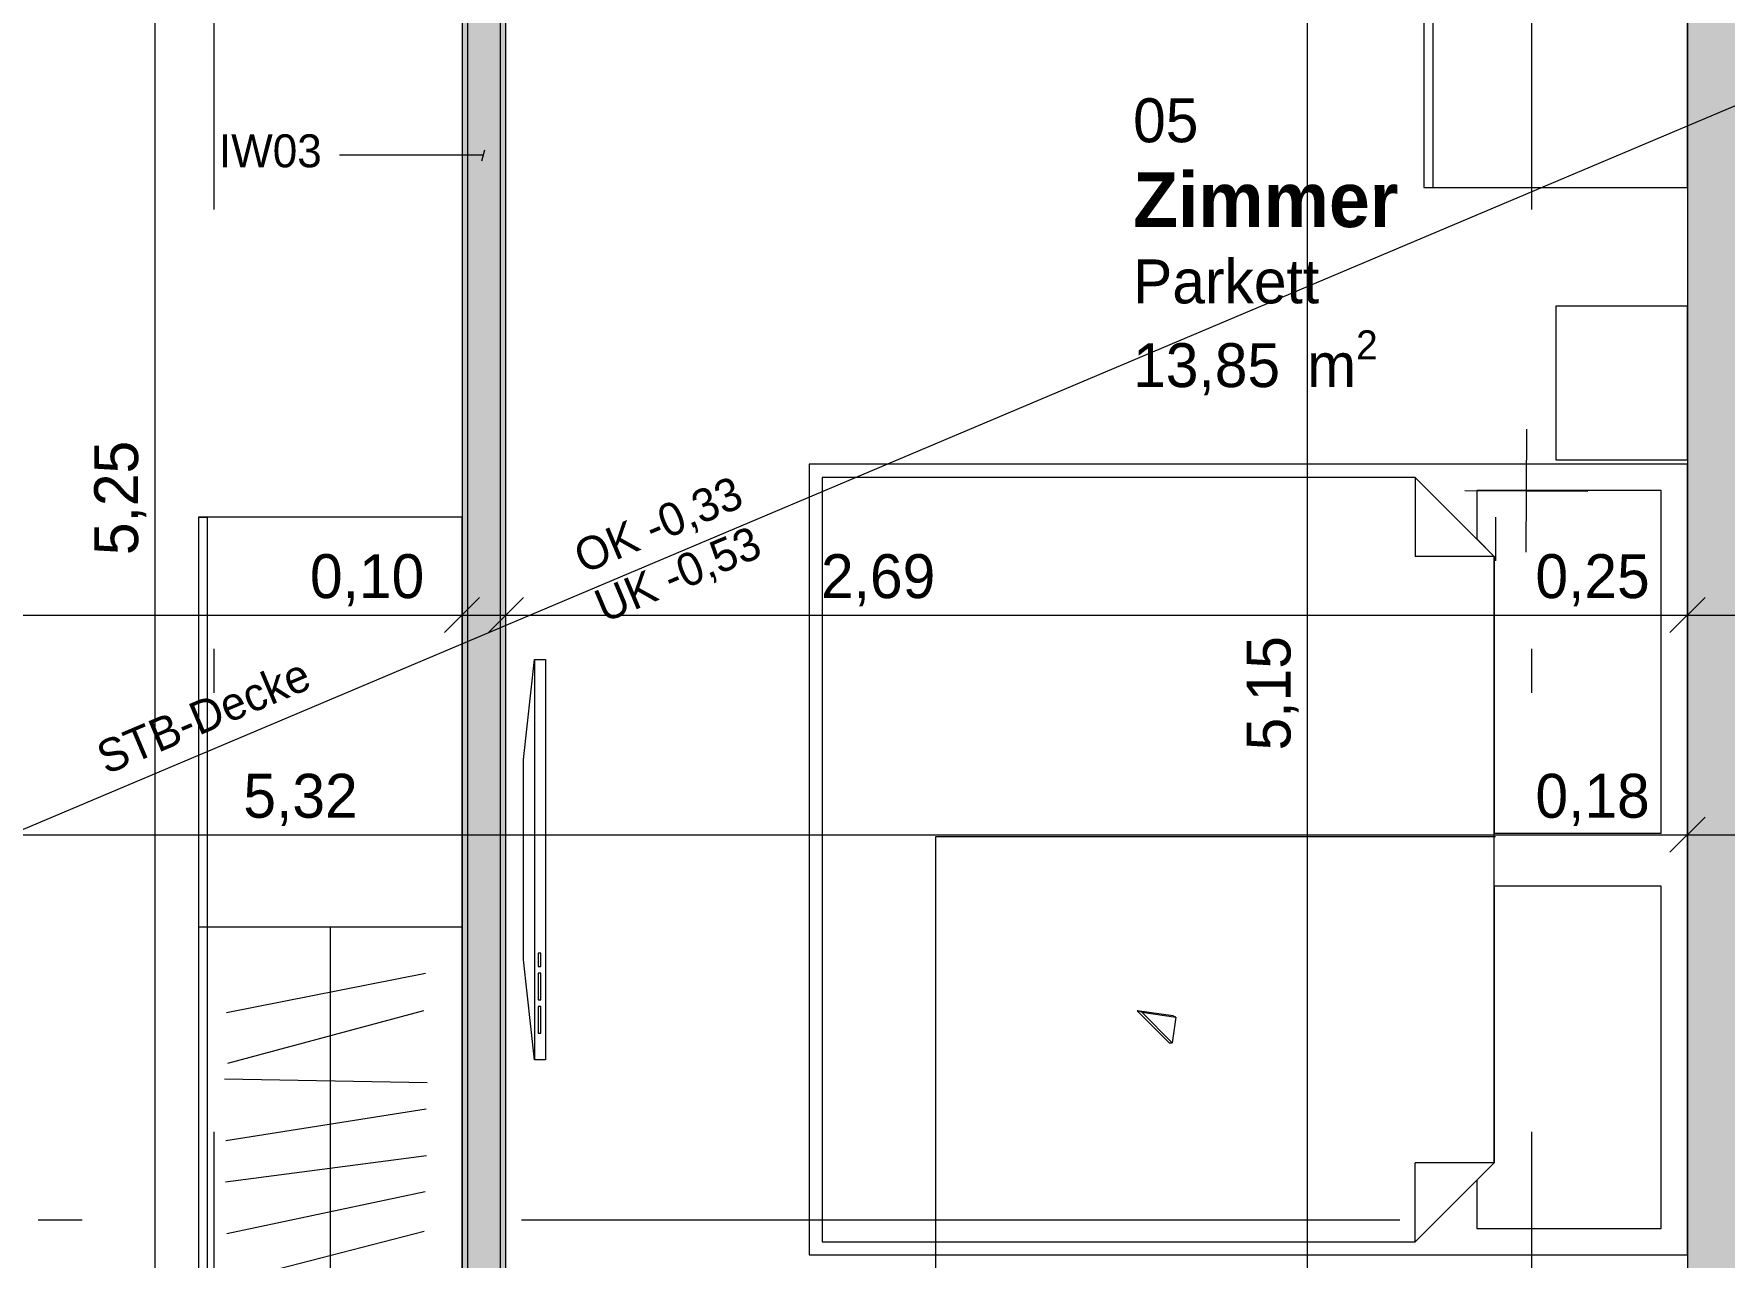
# Model space of a CAD drawing. Header units: metres. Extents: x -3.9 to 83, y -38 to 6.2.
# Drawn here: x 5.59 to 9.438, y -30.085 to -27.3 of the extents above; entities that cross this region are included whole.
import ezdxf

# ---------------------------------------------------------------- set-up
doc = ezdxf.new("R2010")
doc.units = ezdxf.units.M
doc.header["$MEASUREMENT"] = 0
for name, pattern in [('Achse', [0.004, 0.002, -0.001, 0, -0.001]), ('Schnittlinie', [0.006, 0.003, -0.0015, 0, -0.0015]), ('Untersicht', [0.001, 0.0005, -0.0005])]:
    doc.linetypes.add(name, pattern=pattern)
for name, color, linetype in [('0._EG PP_2_000 Achsraster', 7, 'Continuous'), ('0._EG PP_2_120 Wand Innen tragend', 7, 'Continuous'), ('0._EG PP_2_130 Wand Innen', 7, 'Continuous'), ('0._EG PP_2_221 Bodenaufbau - Abdichtung', 7, 'Continuous'), ('0._EG PP_2_510 Möblierung', 7, 'Continuous'), ('0._EG PP_2_810 Raum', 7, 'Continuous'), ('0._EG PP_2_851 Marker Schnitt', 7, 'Continuous'), ('0._EG PP_2_915 Allgemein Beschriftung.x', 7, 'Continuous'), ('0._EG PP_2_950 Polierplan Bemaßung', 7, 'Continuous'), ('0._EG PP_2_Gelände_Geländepunkt.verm', 7, 'Continuous')]:
    doc.layers.add(name, color=color, linetype=linetype)
doc.styles.add('ERSTELLTER_STIL_10', font='')
doc.styles.add('ERSTELLTER_STIL_2', font='')
doc.styles.get('ERSTELLTER_STIL_10').set_extended_font_data('Eurostile', bold=True)
doc.styles.get('ERSTELLTER_STIL_2').set_extended_font_data('Eurostile')

msp = doc.modelspace()

# ---------------------------------------------------------------- hatches: boundary and pattern name
at = {"layer": '0._EG PP_2_120 Wand Innen tragend', "linetype": 'Continuous', "lineweight": 13, "true_color": 0x3f7f02}
msp.add_hatch(color=76, dxfattribs=at).paths.add_polyline_path([(9.535, -30.7), (9.535, -26.05), (9.355, -26.05), (9.355, -30.7)])
at = {"layer": '0._EG PP_2_130 Wand Innen', "linetype": 'Continuous', "lineweight": 13, "true_color": 0xfb02fe}
for points in [[(6.565, -26.05), (6.565, -31.2), (6.5775, -31.2), (6.5775, -26.05)], [(6.665, -31.2), (6.665, -26.05), (6.6525, -26.05), (6.6525, -31.2)]]:
    msp.add_hatch(color=6, dxfattribs=at).paths.add_polyline_path(points)
at = {"layer": '0._EG PP_2_130 Wand Innen', "linetype": 'Continuous', "lineweight": 13, "true_color": 0xffaa00}
msp.add_hatch(color=40, dxfattribs=at).paths.add_polyline_path([(6.6525, -31.2), (6.6525, -26.05), (6.5775, -26.05), (6.5775, -31.2)])

# ---------------------------------------------------------------- linework, layer by layer
at = {"layer": '0._EG PP_2_000 Achsraster', "color": 5, "linetype": 'Achse', "lineweight": 0, "ltscale": 1000}
for p, q in [((6, 3), (6, -36)), ((9, 3), (9, -36)), ((-1.5, -30), (21, -30))]:
    msp.add_line(p, q, dxfattribs=at)
at = {"layer": '0._EG PP_2_120 Wand Innen tragend', "color": 7, "linetype": 'Continuous', "lineweight": 18, "ltscale": 1000, "flags": 128}
msp.add_lwpolyline([(9.355, -26.05), (9.355, -30.7)], dxfattribs=at)
at = {"layer": '0._EG PP_2_130 Wand Innen', "color": 7, "linetype": 'Continuous', "lineweight": 18, "ltscale": 1000}
for p, q in [((6.5775, -26.05), (6.5775, -31.2)), ((6.6525, -31.2), (6.6525, -26.05))]:
    msp.add_line(p, q, dxfattribs=at)
at = {"layer": '0._EG PP_2_130 Wand Innen', "color": 7, "linetype": 'Continuous', "lineweight": 18, "ltscale": 1000, "flags": 128}
for points in [[(6.565, -26.05), (6.565, -31.2)], [(6.665, -31.2), (6.665, -26.05)]]:
    msp.add_lwpolyline(points, dxfattribs=at)
at = {"layer": '0._EG PP_2_221 Bodenaufbau - Abdichtung', "color": 171, "linetype": 'Untersicht', "lineweight": 13, "ltscale": 1000, "true_color": 0x6c6cff, "flags": 128}
for points in [[(8.1022, -29.524), (8.175, -29.5968)], [(8.1838, -29.5357), (8.1022, -29.524)], [(8.1124, -29.5274), (8.1034, -29.5244), (8.1025, -29.5241)], [(8.1124, -29.5274), (8.1902, -29.5386)], [(8.1818, -29.5968), (8.1124, -29.5274)], [(8.1902, -29.5386), (8.1818, -29.5968)], [(8.1902, -29.5386), (8.1845, -29.536), (8.184, -29.5358)], [(8.175, -29.5968), (8.1758, -29.5968), (8.1818, -29.5968)]]:
    msp.add_lwpolyline(points, dxfattribs=at)
at = {"layer": '0._EG PP_2_510 Möblierung', "color": 8, "linetype": 'Continuous', "lineweight": 13, "ltscale": 1000, "true_color": 0x7e7f7f}
for p, q in [((8.775, -26.85), (8.775, -27.65)), ((9.055, -27.92), (9.055, -28.27)), ((9.355, -27.92), (9.055, -27.92)), ((9.355, -28.27), (9.355, -27.92)), ((7.355, -28.28), (7.355, -30.08)), ((9.355, -28.28), (7.355, -28.28)), ((9.055, -28.27), (9.355, -28.27)), ((9.355, -30.08), (9.355, -28.28)), ((8.735, -28.31), (7.385, -28.31)), ((7.385, -28.31), (7.385, -29.18)), ((8.915, -28.49), (8.735, -28.31)), ((8.735, -28.31), (8.735, -28.49)), ((5.965, -28.4), (5.985, -28.4)), ((5.985, -28.4), (5.985, -31.2)), ((8.915, -28.49), (8.735, -28.49)), ((8.915, -29.18), (8.915, -28.49)), ((6.7297, -28.7242), (6.7297, -29.6358)), ((7.385, -29.18), (7.385, -30.05)), ((8.915, -29.87), (8.915, -29.18)), ((5.965, -29.3333), (5.985, -29.3333)), ((5.965, -29.3333), (6.565, -29.3333)), ((6.265, -29.3333), (6.265, -31.2)), ((6.7447, -29.3927), (6.7384, -29.3927)), ((6.7384, -29.3927), (6.7384, -29.4231)), ((6.7447, -29.4231), (6.7447, -29.3927)), ((6.0286, -29.5281), (6.4815, -29.4385)), ((6.7384, -29.4231), (6.7447, -29.4231)), ((6.7447, -29.4383), (6.7384, -29.4383)), ((6.7384, -29.4383), (6.7384, -29.4991)), ((6.7447, -29.4991), (6.7447, -29.4383)), ((6.7384, -29.4991), (6.7447, -29.4991)), ((6.7447, -29.5142), (6.7384, -29.5142)), ((6.7384, -29.5142), (6.7384, -29.575)), ((6.7447, -29.575), (6.7447, -29.5142)), ((6.032, -29.643), (6.478, -29.5236)), ((6.7384, -29.575), (6.7447, -29.575)), ((6.0242, -29.6792), (6.4859, -29.6874)), ((6.027, -29.8197), (6.483, -29.747)), ((6.0261, -29.9134), (6.4839, -29.8533)), ((8.735, -30.05), (8.915, -29.87)), ((8.735, -30.05), (8.735, -29.87)), ((8.915, -29.87), (8.735, -29.87)), ((6.0292, -30.0314), (6.4808, -29.9352)), ((6.0314, -30.1408), (6.4786, -30.0259)), ((7.385, -30.05), (8.735, -30.05)), ((7.355, -30.08), (9.355, -30.08))]:
    msp.add_line(p, q, dxfattribs=at)
at = {"layer": '0._EG PP_2_510 Möblierung', "color": 8, "linetype": 'Continuous', "lineweight": 13, "ltscale": 1000, "true_color": 0x7e7f7f, "flags": 128}
for points in [[(8.755, -26.85), (8.755, -27.65), (9.355, -27.65), (9.355, -26.85)], [(8.915, -29.12), (9.295, -29.12), (9.295, -28.34), (8.875, -28.34), (8.875, -28.45), (8.915, -28.49)], [(5.965, -28.4), (5.965, -31.2), (6.565, -31.2), (6.565, -28.4)], [(6.7547, -28.7242), (6.7547, -29.6358), (6.7297, -29.6358), (6.7047, -29.4079), (6.7047, -28.9521), (6.7297, -28.7242)], [(8.915, -29.87), (8.875, -29.91), (8.875, -30.02), (9.295, -30.02), (9.295, -29.24), (8.915, -29.24)]]:
    msp.add_lwpolyline(points, close=True, dxfattribs=at)
at = {"layer": '0._EG PP_2_851 Marker Schnitt', "color": 7, "linetype": 'Schnittlinie', "lineweight": 13, "ltscale": 1000}
for p, q in [((8.9179, -11.7), (8.9179, -29.1277)), ((8.9179, -29.1277), (7.643, -29.1277)), ((7.643, -29.1277), (7.643, -35.645))]:
    msp.add_line(p, q, dxfattribs=at)
at = {"layer": '0._EG PP_2_915 Allgemein Beschriftung.x', "color": 7, "linetype": 'Continuous', "lineweight": 13, "ltscale": 1000}
for p, q in [((6.4375, -27.5763), (6.286, -27.5763)), ((6.6133, -27.5763), (6.4375, -27.5763)), ((6.6099, -27.5888), (6.6166, -27.5638))]:
    msp.add_line(p, q, dxfattribs=at)
at = {"layer": '0._EG PP_2_950 Polierplan Bemaßung', "color": 76, "linetype": 'Continuous', "lineweight": 13, "ltscale": 1000, "true_color": 0x3f7f02}
for p, q in [((0.1967, -31.38), (13.2326, -25.87)), ((9.355, -29.1982), (9.355, -29.0482)), ((9.395, -29.0832), (9.315, -29.1632)), ((4.035, -29.1232), (9.355, -29.1232)), ((9.355, -29.1232), (9.535, -29.1232))]:
    msp.add_line(p, q, dxfattribs=at)
at = {"layer": '0._EG PP_2_950 Polierplan Bemaßung', "color": 6, "linetype": 'Continuous', "lineweight": 13, "ltscale": 1000, "true_color": 0xfb02fe}
for p, q in [((5.8661, -31.2), (5.8661, -25.95)), ((8.4898, -31.2), (8.4898, -26.05)), ((6.565, -28.6982), (6.565, -28.5482)), ((6.665, -28.6982), (6.665, -28.5482)), ((9.355, -28.6982), (9.355, -28.5482)), ((6.605, -28.5832), (6.525, -28.6632)), ((6.705, -28.5832), (6.625, -28.6632)), ((9.395, -28.5832), (9.315, -28.6632)), ((4.035, -28.6232), (6.565, -28.6232)), ((6.565, -28.6232), (6.665, -28.6232)), ((6.665, -28.6232), (9.355, -28.6232)), ((9.355, -28.6232), (9.605, -28.6232))]:
    msp.add_line(p, q, dxfattribs=at)
at = {"layer": '0._EG PP_2_Gelände_Geländepunkt.verm', "color": 8, "linetype": 'Continuous', "lineweight": 0, "ltscale": 1000}
for p, q in [((8.9884, -28.2004), (8.9872, -28.4804)), ((8.8478, -28.3398), (9.1278, -28.341))]:
    msp.add_line(p, q, dxfattribs=at)

# ---------------------------------------------------------------- texts
at = {"layer": '0._EG PP_2_810 Raum', "color": 7, "linetype": 'Continuous', "lineweight": 13, "attachment_point": 1}
for s, insert, char_height, style in [('\\A1;{\\pql;\\pt0;\\fEurostile|b0|i0|c0|p0;\\W1.000000;05}', (8.0928, -27.4469), 0.1, 'ERSTELLTER_STIL_2'), ('\\A1;{\\pql;\\pt0;\\fEurostile|b1|i0|c0|p0;\\W1.000000;Zimmer}', (8.0928, -27.6151), 0.125, 'ERSTELLTER_STIL_10'), ('\\A1;{\\pql;\\pt0;\\fEurostile|b0|i0|c0|p0;\\W1.000000;Parkett}', (8.0928, -27.8136), 0.1, 'ERSTELLTER_STIL_2'), ('\\A1;{\\pql;\\pt0,0.05;\\fEurostile|b0|i0|c0|p0;\\W1.000000;13,85\\fEurostile|b0|i0|c0|p0;\\W1.000000;\\A1{\\H.66x;\\S^  ;}\\fEurostile|b0|i0|c0|p0;\\W1.000000; m\\fEurostile|b0|i0|c0|p0;\\W1.000000;\\A1{\\H.66x;\\S2^  ;}}', (8.0928, -27.9751), 0.1, 'ERSTELLTER_STIL_2')]:
    msp.add_mtext(s, dxfattribs=dict(at, insert=insert, char_height=char_height, style=style))
at = {"layer": '0._EG PP_2_915 Allgemein Beschriftung.x', "color": 7, "linetype": 'Continuous', "lineweight": 13, "insert": (6.0115, -27.5669), "char_height": 0.075, "attachment_point": 4, "style": 'ERSTELLTER_STIL_2'}
msp.add_mtext('\\A1;{\\pql;\\fEurostile|b0|i0|c0|p0;\\W1.000000;IW03}', dxfattribs=at)
at = {"layer": '0._EG PP_2_950 Polierplan Bemaßung', "color": 6, "linetype": 'Continuous', "lineweight": 13, "true_color": 0xfb02fe, "char_height": 0.1, "width": 0.306373, "attachment_point": 7, "rotation": 90, "style": 'ERSTELLTER_STIL_2'}
for s, insert in [('\\A1;{\\pql;\\fEurostile|b0|i0|c0|p0;\\W1.000000;5,25}', (5.8461, -28.4868)), ('\\A1;{\\pql;\\fEurostile|b0|i0|c0|p0;\\W1.000000;5,15}', (8.4698, -28.9314))]:
    msp.add_mtext(s, dxfattribs=dict(at, insert=insert))
at = {"layer": '0._EG PP_2_950 Polierplan Bemaßung', "color": 76, "linetype": 'Continuous', "lineweight": 13, "true_color": 0x3f7f02, "insert": (6.8545, -28.5613), "char_height": 0.075, "attachment_point": 4, "rotation": 22.9127, "line_spacing_factor": 0.968161, "style": 'ERSTELLTER_STIL_2'}
msp.add_mtext('\\A1;{\\pql;\\fEurostile|b0|i0|c0|p0;\\W1.000000;OK \\fEurostile|b0|i0|c0|p0;\\W1.000000;\\fEurostile|b0|i0|c0|p0;\\W1.000000;-0,33\\fEurostile|b0|i0|c0|p0;\\W1.000000;\\A1{\\H.66x;\\S^  ;}\\fEurostile|b0|i0|c0|p0;\\W1.000000;\\fEurostile|b0|i0|c0|p0;\\W1.000000;\\P\\pql;\\fEurostile|b0|i0|c0|p0;\\W1.000000;UK \\fEurostile|b0|i0|c0|p0;\\W1.000000;\\fEurostile|b0|i0|c0|p0;\\W1.000000;-0,53\\fEurostile|b0|i0|c0|p0;\\W1.000000;\\A1{\\H.66x;\\S^  ;}\\fEurostile|b0|i0|c0|p0;\\W1.000000;\\fEurostile|b0|i0|c0|p0;\\W1.000000;}', dxfattribs=at)
at = {"layer": '0._EG PP_2_950 Polierplan Bemaßung', "color": 6, "linetype": 'Continuous', "lineweight": 13, "true_color": 0xfb02fe, "char_height": 0.1, "width": 0.306373, "attachment_point": 7, "style": 'ERSTELLTER_STIL_2'}
for s, insert in [('\\A1;{\\pql;\\fEurostile|b0|i0|c0|p0;\\W1.000000;0,10}', (6.2187, -28.6032)), ('\\A1;{\\pql;\\fEurostile|b0|i0|c0|p0;\\W1.000000;2,69}', (7.3822, -28.6032)), ('\\A1;{\\pql;\\fEurostile|b0|i0|c0|p0;\\W1.000000;0,25}', (9.0087, -28.6032))]:
    msp.add_mtext(s, dxfattribs=dict(at, insert=insert))
at = {"layer": '0._EG PP_2_950 Polierplan Bemaßung', "color": 76, "linetype": 'Continuous', "lineweight": 13, "true_color": 0x3f7f02, "insert": (5.773, -29.0303), "char_height": 0.075, "attachment_point": 4, "rotation": 22.9127, "style": 'ERSTELLTER_STIL_2'}
msp.add_mtext('\\A1;{\\pql;\\fEurostile|b0|i0|c0|p0;\\W1.000000;\\fEurostile|b0|i0|c0|p0;\\W1.000000;\\fEurostile|b0|i0|c0|p0;\\W1.000000;STB-Decke\\fEurostile|b0|i0|c0|p0;\\W1.000000;\\A1{\\H.66x;\\S^  ;}\\fEurostile|b0|i0|c0|p0;\\W1.000000;\\fEurostile|b0|i0|c0|p0;\\W1.000000;\\P\\pql;\\fEurostile|b0|i0|c0|p0;\\W1.000000;\\fEurostile|b0|i0|c0|p0;\\W1.000000;\\fEurostile|b0|i0|c0|p0;\\W1.000000;\\fEurostile|b0|i0|c0|p0;\\W1.000000;\\A1{\\H.66x;\\S^  ;}\\fEurostile|b0|i0|c0|p0;\\W1.000000;\\fEurostile|b0|i0|c0|p0;\\W1.000000;}', dxfattribs=at)
at = {"layer": '0._EG PP_2_950 Polierplan Bemaßung', "color": 76, "linetype": 'Continuous', "lineweight": 13, "true_color": 0x3f7f02, "char_height": 0.1, "width": 0.306373, "attachment_point": 7, "style": 'ERSTELLTER_STIL_2'}
for s, insert in [('\\A1;{\\pql;\\fEurostile|b0|i0|c0|p0;\\W1.000000;5,32}', (6.0672, -29.1032)), ('\\A1;{\\pql;\\fEurostile|b0|i0|c0|p0;\\W1.000000;0,18}', (9.0087, -29.1032))]:
    msp.add_mtext(s, dxfattribs=dict(at, insert=insert))

doc.saveas('drawing.dxf')
